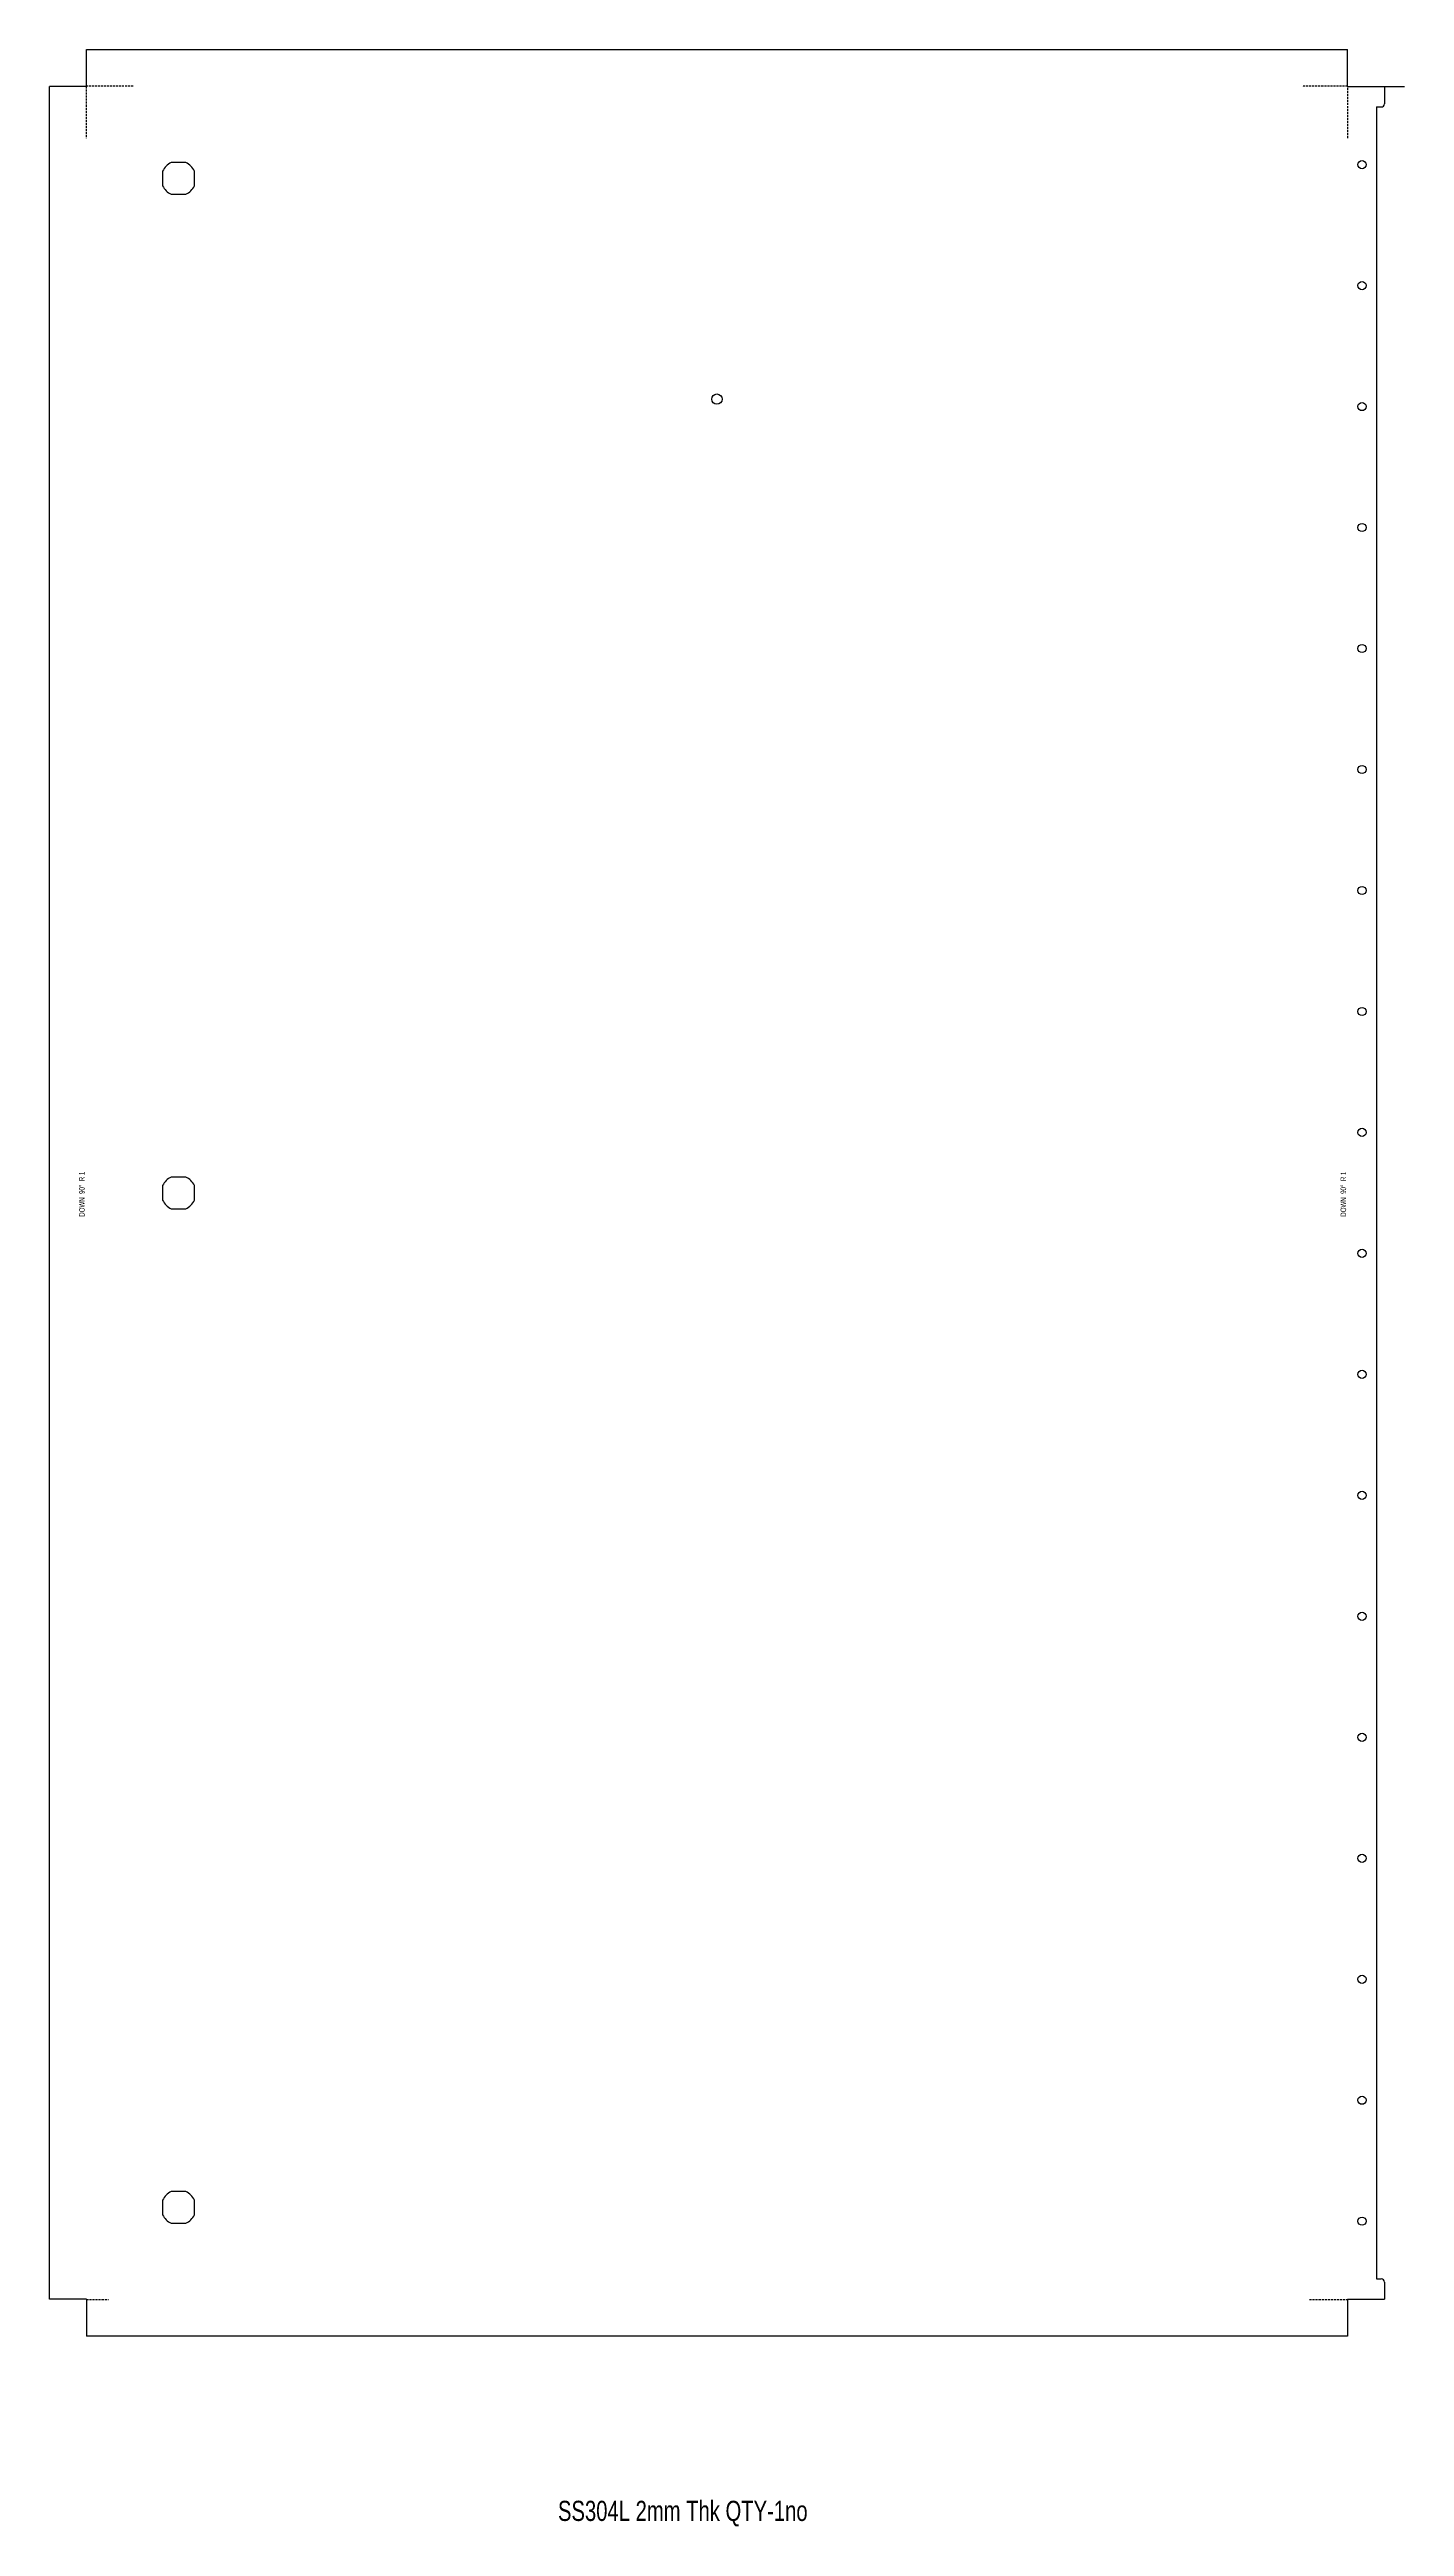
# Model space of a CAD drawing. Header units: millimetres. Extents: x 362 to 1215, y 73 to 1633.
import ezdxf

# ---------------------------------------------------------------- set-up
doc = ezdxf.new("R2010")
doc.units = ezdxf.units.MM
doc.linetypes.add('HIDDEN', pattern=[1.905, 1.27, -0.635])
doc.styles.add('SLDTEXTSTYLE0', font='TXT', dxfattribs={"width": 0.75})
doc.styles.add('SLDTEXTSTYLE1', font='TXT', dxfattribs={"width": 0.660714})

msp = doc.modelspace()

# ---------------------------------------------------------------- linework, layer by layer
at = {"color": 7, "linetype": 'Continuous', "lineweight": 25}
for p, q in [((385.3, 1632.7), (1179.2, 1632.7)), ((385.3, 1609.4), (385.3, 1632.7)), ((1179.2, 1609.4), (1179.2, 1632.7)), ((362, 215.6), (362, 1609.4)), ((385.3, 1609.4), (362, 1609.4)), ((1179.2, 1609.4), (1202.4, 1609.4)), ((1202.4, 1609.4), (1202.4, 1598.5)), ((1197.4, 1596.5), (1200.4, 1596.5)), ((1197.4, 1596.5), (1197.4, 228.5)), ((447.8, 1561.5), (438.6, 1561.5)), ((433.2, 1556.1), (433.2, 1546.9)), ((453.2, 1546.9), (453.2, 1556.1)), ((438.6, 1541.5), (447.8, 1541.5)), ((447.8, 922.5), (438.6, 922.5)), ((433.2, 917.1), (433.2, 907.9)), ((453.2, 907.9), (453.2, 917.1)), ((438.6, 902.5), (447.8, 902.5)), ((447.8, 283.5), (438.6, 283.5)), ((433.2, 278.1), (433.2, 268.9)), ((453.2, 268.9), (453.2, 278.1)), ((438.6, 263.5), (447.8, 263.5)), ((1197.4, 228.5), (1200.4, 228.5)), ((1202.4, 226.5), (1202.4, 215.6)), ((385.3, 215.6), (362, 215.6)), ((385.3, 215.6), (385.3, 192.3)), ((1179.2, 215.6), (1202.4, 215.6)), ((1179.2, 215.6), (1179.2, 192.3)), ((1179.2, 192.3), (385.3, 192.3))]:
    msp.add_line(p, q, dxfattribs=at)
at = {"color": 7, "linetype": 'HIDDEN'}
for p, q in [((385.1, 1609.4), (385.1, 1576.8)), ((1179.2, 1609.6), (1150.6, 1609.6)), ((1179.3, 1576.8), (1179.3, 1609.4)), ((385.3, 215.4), (399.2, 215.4)), ((1155.3, 215.4), (1179.2, 215.4))]:
    msp.add_line(p, q, dxfattribs=at)
at = {"color": 6, "linetype": 'HIDDEN'}
msp.add_line((414.6, 1609.6), (385.3, 1609.6), dxfattribs=at)
at = {"color": 6}
for p, q in [((1179.2, 1609.4), (1202.4, 1609.4)), ((1202.4, 1609.4), (1215, 1609.3))]:
    msp.add_line(p, q, dxfattribs=at)
at = {"color": 7, "linetype": 'Continuous', "lineweight": 25}
for centre, radius in [((1188.3, 1560.2), 2.58), ((1188.3, 1484), 2.58), ((782.2, 1412.5), 3.25), ((1188.3, 1407.8), 2.58), ((1188.3, 1331.6), 2.58), ((1188.3, 1255.4), 2.58), ((1188.3, 1179.2), 2.58), ((1188.3, 1103), 2.58), ((1188.3, 1026.8), 2.58), ((1188.3, 950.6), 2.58), ((1188.3, 874.4), 2.58), ((1188.3, 798.2), 2.58), ((1188.3, 722), 2.58), ((1188.3, 645.8), 2.58), ((1188.3, 569.6), 2.58), ((1188.3, 493.4), 2.58), ((1188.3, 417.2), 2.58), ((1188.3, 341), 2.58), ((1188.3, 264.8), 2.58)]:
    msp.add_circle(centre, radius, dxfattribs=at)
for centre, radius, start, end in [((1200.4, 1598.5), 2, 270, 0), ((443.2, 1551.5), 11, 114.62, 155.38), ((443.2, 1551.5), 11, 24.62, 65.38), ((443.2, 1551.5), 11, 204.62, 245.38), ((443.2, 1551.5), 11, 294.62, 335.38), ((443.2, 912.5), 11, 114.62, 155.38), ((443.2, 912.5), 11, 24.62, 65.38), ((443.2, 912.5), 11, 204.62, 245.38), ((443.2, 912.5), 11, 294.62, 335.38), ((443.2, 273.5), 11, 114.62, 155.38), ((443.2, 273.5), 11, 24.62, 65.38), ((443.2, 273.5), 11, 204.62, 245.38), ((443.2, 273.5), 11, 294.62, 335.38), ((1200.4, 226.5), 2, 0, 90)]:
    msp.add_arc(centre, radius, start, end, dxfattribs=at)

# ---------------------------------------------------------------- texts
at = {"color": 7, "linetype": 'Continuous', "lineweight": 0, "char_height": 3.5, "attachment_point": 2, "rotation": 90, "style": 'SLDTEXTSTYLE1'}
for insert in [(380.6, 911.7), (1174.8, 911.7)]:
    msp.add_mtext('DOWN  90°  R 1', dxfattribs=dict(at, insert=insert))
at = {"color": 7, "linetype": 'Continuous', "lineweight": 0, "insert": (682.1, 88.7), "char_height": 12.7, "attachment_point": 1, "style": 'SLDTEXTSTYLE0'}
msp.add_mtext('SS304L 2mm Thk QTY-1no', dxfattribs=at)

doc.saveas('drawing.dxf')
